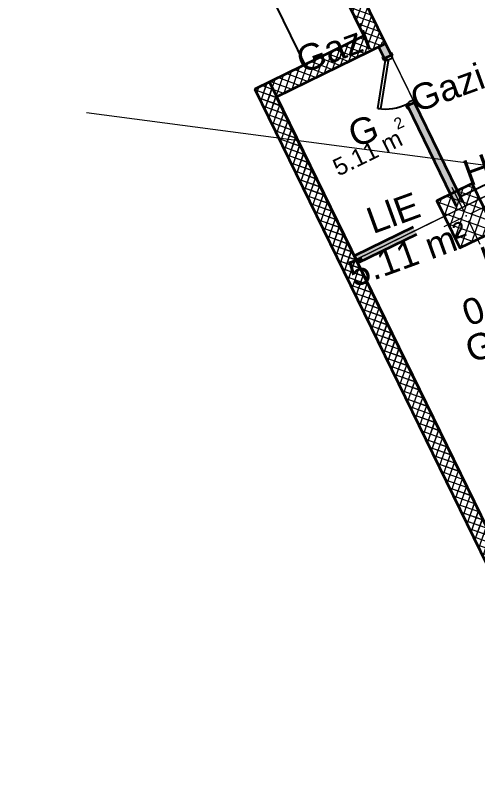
# Model space of a CAD drawing. Header units: metres. Extents: x 7511783 to 7512372, y 4692307 to 4692611.
# Drawn here: x 7512178.26 to 7512185.31, y 4692454.63 to 4692466.49 of the extents above; entities that cross this region are included whole.
import ezdxf

# ---------------------------------------------------------------- set-up
doc = ezdxf.new("R2010")
doc.units = ezdxf.units.M
doc.linetypes.add('Dot & Dashed', pattern=[670.2777624130249, 352.777767181396, -176.388883590699, 0, -141.11111164093])
doc.linetypes.add('Long Dashed', pattern=[793.7499761581425, 476.2499928474427, -317.4999833106998])
doc.layers.get('0').update_dxf_attribs({"lineweight": 0})
for name, color, linetype, lineweight in [('A - Fill Zone_Pen_No__156', 165, 'Continuous', 0), ('A - Muret', 7, 'Continuous', 0), ('A - Muret_Pen_No__101', 252, 'Continuous', 0), ('A - Muret_Pen_No__102', 254, 'Continuous', 0), ('A - Muret_Pen_No__7', 7, 'Continuous', 0), ('A - Parcelat_Pen_No__161', 251, 'Continuous', 0), ('A - Shtyllat', 7, 'Continuous', 0), ('A -Polyline_Pen_No__42', 8, 'Continuous', 0), ('A1 - Bodrumi -1_Pen_No__42', 8, 'Continuous', 0), ('ARCHICAD Doors_Pen_No__42', 8, 'Continuous', 0), ('garazhat-netw-amiri - b2', 20, 'Continuous', 0), ('Structural - Bearing', 7, 'Continuous', 0), ('Structural - Bearing_Pen_No__20', 1, 'Continuous', 0), ('Structural - Bearing_Pen_No__21', 7, 'Continuous', 0)]:
    doc.layers.add(name, color=color, linetype=linetype, lineweight=lineweight)
doc.styles.add('GENERATED_STYLE_2', font='arialbd.ttf')
doc.styles.get("Standard").update_dxf_attribs({"font": 'arial.ttf'})
pattern_1 = [(44.99999999999998, (0, 0), (-68.94290863686237, 68.94290863686243), []), (135.0000000000001, (0, 0), (68.94290863686219, 68.94290863686261), [])]

# ---------------------------------------------------------------- blocks, each defined once
blk = doc.blocks.new('Wall_1', base_point=(-1850.000000000002, -8550.830745419275))
at = {"layer": 'A - Muret_Pen_No__101', "linetype": 'Continuous', "lineweight": 13}
h = blk.add_hatch(dxfattribs=at)
h.set_pattern_fill('CONCRETE_BLOCK', color=252, style=0, pattern_type=2)
h.set_pattern_definition(pattern_1)
h.paths.add_polyline_path([(-1850.000000000002, -8550.830745419275), (-1850.000000000003, -19000.83600967443), (-1600.000000000003, -19000.83600967443), (-1600.000000000002, -8800.830745419275)])
at = {"layer": 'A - Muret_Pen_No__7', "color": 7, "linetype": 'Continuous', "lineweight": 35, "flags": 128}
for points in [[(-1850.000000000002, -8550.830745419275), (-1850.000000000003, -19000.83600967443)], [(-1600.000000000003, -19000.83600967443), (-1600.000000000002, -8800.830745419275)]]:
    blk.add_lwpolyline(points, dxfattribs=at)
blk = doc.blocks.new('Wall_15', base_point=(0, 6.4082e-12))
at = {"layer": 'A - Muret_Pen_No__101', "linetype": 'Continuous', "lineweight": 13}
h = blk.add_hatch(dxfattribs=at)
h.set_pattern_fill('CONCRETE_BLOCK', color=252, style=0, pattern_type=2)
h.set_pattern_definition(pattern_1)
h.paths.add_polyline_path([(-1.5708e-12, -4900.000033771142), (249.9999749009003, -4900.000033771142), (249.9999749009003, -2199.999968968906), (-1.5708e-12, -2199.999968968906)])
h = blk.add_hatch(dxfattribs=at)
h.set_pattern_fill('CONCRETE_BLOCK', color=252, style=0, pattern_type=2)
h.set_pattern_definition(pattern_1)
h.paths.add_polyline_path([(-1.5708e-12, -8550.830750387211), (249.999995032061, -8800.830745419275), (249.999995032061, -6899.999994027645), (-1.5708e-12, -6899.999994027645)])
at = {"layer": 'A - Muret_Pen_No__7', "color": 7, "linetype": 'Continuous', "lineweight": 35, "flags": 128}
for points in [[(-4.041e-13, -2200.000028613109), (-9.001e-13, -4899.999936311775)], [(249.9999999999991, -4900.000060477718), (249.9999999999996, -2200.000025361618)], [(-1.2675e-12, -6899.999962323701), (-1.5708e-12, -8550.830745419275)], [(249.9999999999984, -8800.830745419275), (249.9999999999987, -6899.999959072212)]]:
    blk.add_lwpolyline(points, dxfattribs=at)
blk = doc.blocks.new('Wall_16', base_point=(-1.5708e-12, -8550.830745419275))
at = {"layer": 'A - Muret_Pen_No__101', "linetype": 'Continuous', "lineweight": 13}
h = blk.add_hatch(dxfattribs=at)
h.set_pattern_fill('CONCRETE_BLOCK', color=252, style=0, pattern_type=2)
h.set_pattern_definition(pattern_1)
h.paths.add_polyline_path([(-1.5543e-12, -8550.830745419275), (-1850.000000000002, -8550.830745419275), (-1600.000000000003, -8800.830745419275), (249.9999999999984, -8800.830745419275)])
at = {"layer": 'A - Muret_Pen_No__7', "color": 7, "linetype": 'Continuous', "lineweight": 35, "flags": 128}
for points in [[(-1.5543e-12, -8550.830745419275), (-1850.000000000002, -8550.830745419275)], [(-1600.000000000003, -8800.830745419275), (249.9999999999984, -8800.830745419275)]]:
    blk.add_lwpolyline(points, dxfattribs=at)
blk = doc.blocks.new('Wall_17', base_point=(-1850.000000000002, -8550.830745419275))
at = {"layer": 'A - Muret_Pen_No__101', "linetype": 'Continuous', "lineweight": 13}
h = blk.add_hatch(dxfattribs=at)
h.set_pattern_fill('CONCRETE_BLOCK', color=252, style=0, pattern_type=2)
h.set_pattern_definition(pattern_1)
h.paths.add_polyline_path([(-1850.000000000002, -8550.830745419275), (-1850.000000000003, -19000.83600967443), (-1600.000000000003, -19000.83600967443), (-1600.000000000002, -8550.830745419275)])
at = {"layer": 'A - Muret_Pen_No__7', "color": 7, "linetype": 'Continuous', "lineweight": 35, "flags": 128}
for points in [[(-1850.000000000002, -8550.830745419275), (-1850.000000000003, -19000.83600967443)], [(-1600.000000000003, -19000.83600967443), (-1600.000000000002, -8550.830745419275)]]:
    blk.add_lwpolyline(points, dxfattribs=at)
blk = doc.blocks.new('Door 22')
at = {"layer": 'ARCHICAD Doors_Pen_No__42', "color": 8, "linetype": 'Continuous', "lineweight": 25}
for p, q in [((-260.3921784050518, 393.9747868736185), (-237.4491209510099, 426.7408686451782)), ((349.0569425459581, -32.76608177155968), (-260.3921784050518, 393.9747868736185)), ((-237.4491209510099, 426.7408686451782), (371.9999999999999, 0)), ((-387, 23.99999999999998), (-437, 23.99999999999998)), ((-437, 23.99999999999998), (-437, 4.99999999999999)), ((-437, 4.99999999999999), (-387, 4.99999999999999)), ((-400, 4.99999999999999), (-437, 4.99999999999999)), ((-400, 4.99999999999999), (-437, 4.99999999999999)), ((-375, 4.99999999999999), (-400, 4.99999999999999)), ((-400, 4.99999999999999), (-400, 0)), ((-400, 0), (-400, 4.99999999999999)), ((-400, 0), (-400, 4.99999999999999)), ((-400, 0), (-375, 0)), ((-372.0000000000001, 0), (-400, 0)), ((-400, 0), (-400, -115)), ((-400, -115), (-400, 0)), ((-400, -115), (-400, 0)), ((-387, 4.99999999999999), (-387, 23.99999999999998)), ((-375, 0), (-375, 4.99999999999999)), ((-372.0000000000001, -40), (-372.0000000000001, 0)), ((371.9999999999999, 0), (349.0569425459581, -32.76608177155968)), ((400, 0), (372.0000000000001, 0)), ((372.0000000000001, 0), (372.0000000000001, -40)), ((400, 4.99999999999999), (375, 4.99999999999999)), ((375, 4.99999999999999), (375, 0)), ((375, 0), (400, 0)), ((437, 23.99999999999998), (387, 23.99999999999998)), ((387, 23.99999999999998), (387, 4.99999999999999)), ((387, 4.99999999999999), (437, 4.99999999999999)), ((400, 0), (400, 4.99999999999999)), ((400, 0), (400, 4.99999999999999)), ((400, 0), (400, 4.99999999999999)), ((400, 4.99999999999999), (437, 4.99999999999999)), ((400, 4.99999999999999), (437, 4.99999999999999)), ((400, -115), (400, 0)), ((400, -115), (400, 0)), ((400, -115), (400, 0)), ((437, 4.99999999999999), (437, 23.99999999999998)), ((-387, -115), (-437, -115)), ((-437, -115), (-437, -134)), ((-400, -115), (-437, -115)), ((-400, -115), (-437, -115)), ((-400, -115), (-360, -115)), ((-387, -134), (-387, -115)), ((-360, -40), (-372.0000000000001, -40)), ((-360, -115), (-360, -40)), ((372.0000000000001, -40), (360, -40)), ((360, -40), (360, -115)), ((360, -115), (400, -115)), ((437, -115), (387, -115)), ((387, -115), (387, -134)), ((400, -115), (437, -115)), ((400, -115), (437, -115)), ((437, -134), (437, -115)), ((-437, -134), (-387, -134)), ((387, -134), (437, -134))]:
    blk.add_line(p, q, dxfattribs=at)
blk.add_arc((371.9999999999999, 0), 744, 145, 180, dxfattribs=at)
blk = doc.blocks.new('Wall_24', base_point=(249.9999999999984, -8800.830745419275))
at = {"layer": 'A - Muret_Pen_No__102', "linetype": 'Continuous', "lineweight": 0}
for points in [[(129.9999999999979, -8800.830745419275), (129.9999999999979, -9002.560985774975), (249.9999800709711, -9002.560985774975), (249.9999800709711, -8800.830745419275)], [(129.9999999999979, -11500.83965125988), (249.9999800709711, -11500.83965125988), (249.9999800709711, -9802.560973614714), (129.9999999999979, -9802.560973614714)]]:
    blk.add_hatch(color=254, dxfattribs=at).paths.add_polyline_path(points)
at = {"layer": 'A - Muret_Pen_No__7', "color": 7, "linetype": 'Continuous', "lineweight": 35}
for p, q in [((129.9999999999984, -9002.560988771113), (129.9999999999984, -8965.560988771113)), ((134.9999999999984, -9002.560988771113), (129.9999999999984, -9002.560988771113)), ((249.9999999999985, -9002.560988771113), (134.9999999999984, -9002.560988771113)), ((249.9999999999985, -9002.560988771113), (249.9999999999985, -8965.560988771113)), ((129.9999999999982, -9802.560988771113), (129.9999999999982, -9839.560988771113)), ((134.9999999999982, -9802.560988771113), (129.9999999999982, -9802.560988771113)), ((249.9999999999982, -9802.560988771113), (134.9999999999982, -9802.560988771113)), ((249.9999999999982, -9802.560988771113), (249.9999999999982, -9839.560988771113))]:
    blk.add_line(p, q, dxfattribs=at)
at = {"layer": 'A - Muret_Pen_No__7', "color": 7, "linetype": 'Continuous', "lineweight": 35, "flags": 128}
for points in [[(129.9999999999984, -8800.830745419275), (129.9999999999984, -9002.560985774975)], [(249.9999999999984, -8800.830745419275), (129.9999999999984, -8800.830745419275)], [(249.9999999999984, -9002.560985774975), (249.9999999999984, -8800.830745419275)], [(129.9999999999982, -9802.560973614714), (129.9999999999979, -11500.83965125988)], [(249.999999999998, -11500.83965125988), (249.9999999999982, -9802.560973614714)]]:
    blk.add_lwpolyline(points, dxfattribs=at)
at = {"layer": 'ARCHICAD Doors_Pen_No__42', "color": 8, "linetype": 'Continuous', "lineweight": 25, "zscale": 1000, "rotation": 89.99999999999999}
blk.add_blockref('Door 22', (134.9999999999983, -9402.560988771113), dxfattribs=at)
blk = doc.blocks.new('Wall_26', base_point=(-600.0000000000014, -11500.83965125988))
at = {"layer": 'A - Muret_Pen_No__102', "linetype": 'Continuous', "lineweight": 0}
blk.add_hatch(color=254, dxfattribs=at).paths.add_polyline_path([(-600.0000000000014, -11500.83965125988), (-1600.000000000003, -11500.83965125988), (-1600.000000000003, -11620.83965125988), (-600.0000000000014, -11620.83965125988)])
at = {"layer": 'A - Muret_Pen_No__7', "color": 7, "linetype": 'Continuous', "lineweight": 35, "flags": 128}
for points in [[(-600.0000000000014, -11500.83965125988), (-1600.000000000003, -11500.83965125988)], [(-1600.000000000003, -11500.83965125988), (-1600.000000000003, -11620.83965125988)], [(-1600.000000000003, -11620.83965125988), (-600.0000000000014, -11620.83965125988)]]:
    blk.add_lwpolyline(points, dxfattribs=at)
blk = doc.blocks.new('Column_11', base_point=(-63890.96833503788, 187356.8082144758))
at = {"layer": 'Structural - Bearing', "linetype": 'Continuous', "lineweight": 0}
h = blk.add_hatch(dxfattribs=at)
h.set_pattern_fill('CONCRETE_BLOCK', color=18, style=0, pattern_type=2)
h.set_pattern_definition([(44.99999999999998, (0, 0), (-91.92387818248316, 91.92387818248324), []), (135.0000000000001, (0, 0), (91.9238781824829, 91.92387818248349), [])])
h.paths.add_polyline_path([(-63590.96833503788, 187756.8082144758), (-64190.96833503788, 187756.8082144758), (-64190.96833503788, 186956.8082144757), (-63590.96833503788, 186956.8082144757)])
at = {"layer": 'Structural - Bearing_Pen_No__20', "color": 1, "linetype": 'Continuous', "lineweight": 0}
for p, q in [((-63890.96833503788, 187436.8082144758), (-63890.96833503788, 187836.8082144757)), ((-63970.96833503788, 187356.8082144758), (-64270.96833503788, 187356.8082144758)), ((-63890.96833503788, 187276.8082144757), (-63890.96833503788, 186876.8082144758)), ((-63810.96833503788, 187356.8082144758), (-63510.96833503788, 187356.8082144758))]:
    blk.add_line(p, q, dxfattribs=at)
blk.add_point((-63890.96833503788, 187356.8082144758), dxfattribs=at)
at = {"layer": 'Structural - Bearing_Pen_No__21', "color": 7, "linetype": 'Continuous', "lineweight": 35, "flags": 128}
blk.add_lwpolyline([(-63590.96833503788, 187756.8082144758), (-64190.96833503788, 187756.8082144758), (-64190.96833503788, 186956.8082144757), (-63590.96833503788, 186956.8082144757)], close=True, dxfattribs=at)

msp = doc.modelspace()

# ---------------------------------------------------------------- linework, layer by layer
for points in [[(7512209.440151091, 4692475.646932566), (7512201.691086763, 4692471.85976658), (7512203.107157532, 4692468.962290337), (7512201.355195108, 4692468.106061479), (7512203.276219727, 4692464.175379959), (7512200.266438203, 4692462.704422728), (7512197.950231044, 4692467.443702268), (7512196.377957113, 4692466.675291774), (7512195.357069193, 4692468.764169368), (7512193.358035195, 4692467.78719031), (7512196.695131438, 4692460.959030797), (7512192.256826742, 4692458.789917745), (7512188.919730499, 4692465.618077259), (7512185.047444432, 4692463.72559199), (7512182.763798543, 4692468.398246675), (7512207.15650551, 4692480.319586622), (7512209.440151091, 4692475.646932566)], [(7512183.455580632, 4692462.769522188), (7512185.117698797, 4692463.581841859), (7512185.047444118, 4692463.725592631), (7512183.905801765, 4692466.061550459), (7512182.243683599, 4692465.249230788), (7512183.455580632, 4692462.769522188)], [(7512183.455580632, 4692462.769522188), (7512186.722421345, 4692456.085115184), (7512189.058371184, 4692457.226753633), (7512185.791530471, 4692463.911160636), (7512183.455580632, 4692462.769522188)]]:
    msp.add_lwpolyline(points, close=True)
at = {"layer": 'A - Parcelat_Pen_No__161', "color": 251, "linetype": 'Dot & Dashed', "lineweight": 13}
msp.add_lwpolyline([(7512179.344505811, 4692465.008271524), (7512187.341505708, 4692463.951270745)], dxfattribs=at)
at = {"layer": 'A -Polyline_Pen_No__42', "color": 8, "linetype": 'Long Dashed', "lineweight": 25}
msp.add_lwpolyline([(7512185.047444113, 4692463.725592612), (7512188.560353294, 4692465.442441203)], dxfattribs=at)
at = {"layer": 'A1 - Bodrumi -1_Pen_No__42', "color": 8, "linetype": 'Continuous', "lineweight": 25, "flags": 128}
msp.add_lwpolyline([(7512210.294849152, 4692473.898102365), (7512203.775499336, 4692487.237591917), (7512178.259739549, 4692474.767387325), (7512182.672976019, 4692465.737296376), (7512181.90930011, 4692465.364068422), (7512187.156448367, 4692454.627678854), (7512203.250397638, 4692462.493204053)], dxfattribs=at)
at = {"layer": 'garazhat-netw-amiri - b2', "color": 20, "linetype": 'Continuous', "lineweight": 0}
for p, q in [((7512185.047444432, 4692463.72559199), (7512182.763798542, 4692468.398246675)), ((7512183.905801765, 4692466.061550459), (7512182.243683599, 4692465.249230788)), ((7512185.117698797, 4692463.581841859), (7512183.905801765, 4692466.061550459)), ((7512182.243683599, 4692465.249230788), (7512183.455580632, 4692462.769522188)), ((7512185.721275796, 4692464.054911395), (7512185.047444432, 4692463.72559199)), ((7512183.455580632, 4692462.769522188), (7512185.791530471, 4692463.911160636)), ((7512183.455580632, 4692462.769522188), (7512185.117698797, 4692463.581841859)), ((7512183.455580632, 4692462.769522188), (7512186.722421345, 4692456.085115184))]:
    msp.add_line(p, q, dxfattribs=at)

# ---------------------------------------------------------------- block references
at = {"layer": 'A - Muret', "color": 7, "lineweight": 35, "xscale": 0.001, "yscale": 0.001, "zscale": 0.001, "rotation": 26.04594307934832}
for name, p in [('Wall_15', (7512179.816819362, 4692473.858815667)), ('Wall_16', (7512183.571418264, 4692466.176388086)), ('Wall_24', (7512183.905801754, 4692466.061550454)), ('Wall_1', (7512181.90930011, 4692465.364068421)), ('Wall_17', (7512181.90930011, 4692465.364068421)), ('Wall_26', (7512184.327677374, 4692463.262520433))]:
    msp.add_blockref(name, p, dxfattribs=at)
at = {"layer": 'A - Shtyllat', "color": 7, "lineweight": 35, "xscale": 0.001, "yscale": 0.001, "zscale": 0.001, "rotation": 26.04594307934832}
msp.add_blockref('Column_11', (7512185.134249514, 4692463.434105353), dxfattribs=at)

# ---------------------------------------------------------------- texts
at = {"layer": 'A - Fill Zone_Pen_No__156', "color": 165, "lineweight": 20, "insert": (7512183.185476758, 4692464.027426172), "char_height": 0.2625, "attachment_point": 7, "rotation": 26.04594307934833, "style": 'GENERATED_STYLE_2'}
msp.add_mtext('{\\fArial|b0|i0|c0|p34;5.11 m{\\H0.66x;\\S2^  ;}}', dxfattribs=at)
at = {"layer": 'garazhat-netw-amiri - b2', "color": 20, "linetype": 'Continuous', "lineweight": 0, "char_height": 0.4, "attachment_point": 5, "rotation": 19.999999999999996}
for s, insert in [('Gazi^M\\PG^M\\PLlE\\P5.11 m²', (7512183.680691198, 4692464.415536323)), ('Gazi^M\\PH^M\\PLlE\\P0.12 m²', (7512185.419487441, 4692463.818376502)), ('Gazi^M\\PG^M\\PLlE\\P19.34 m²', (7512186.256975908, 4692459.998137911))]:
    msp.add_mtext(s, dxfattribs=dict(at, insert=insert))

doc.saveas('drawing.dxf')
